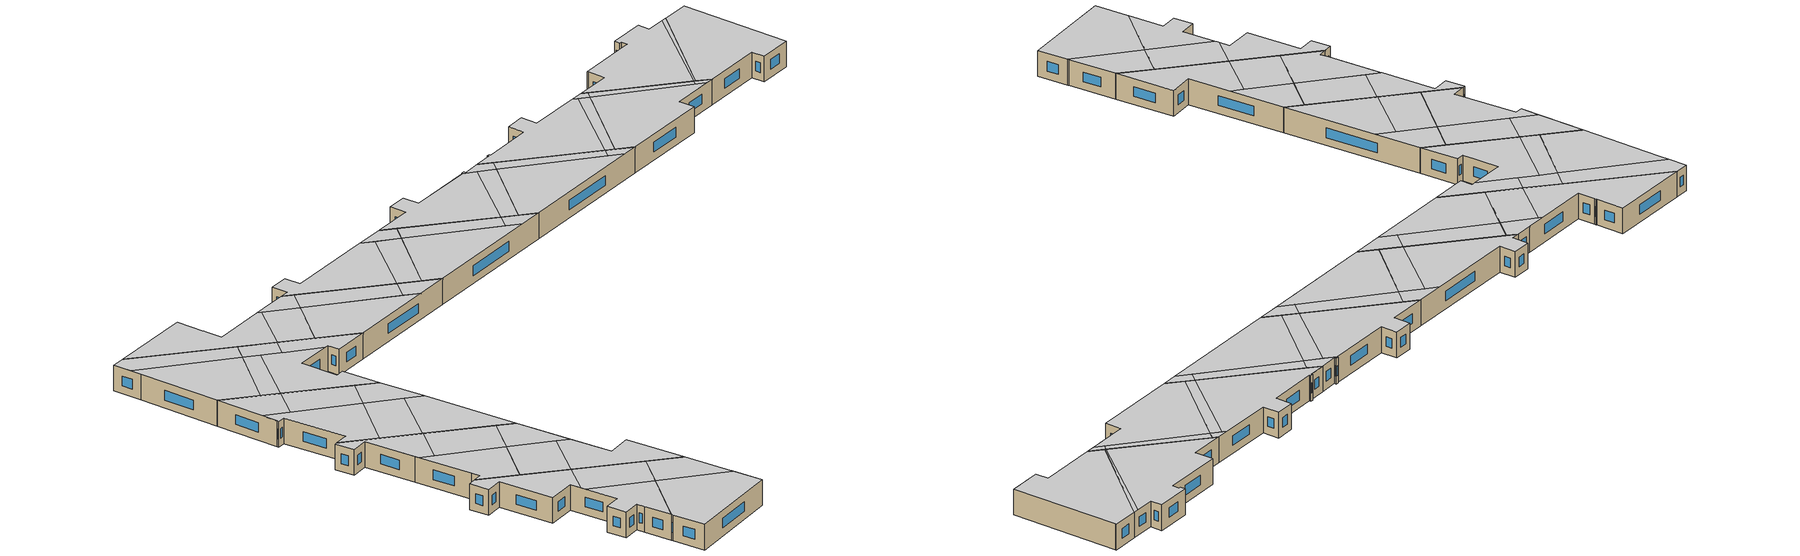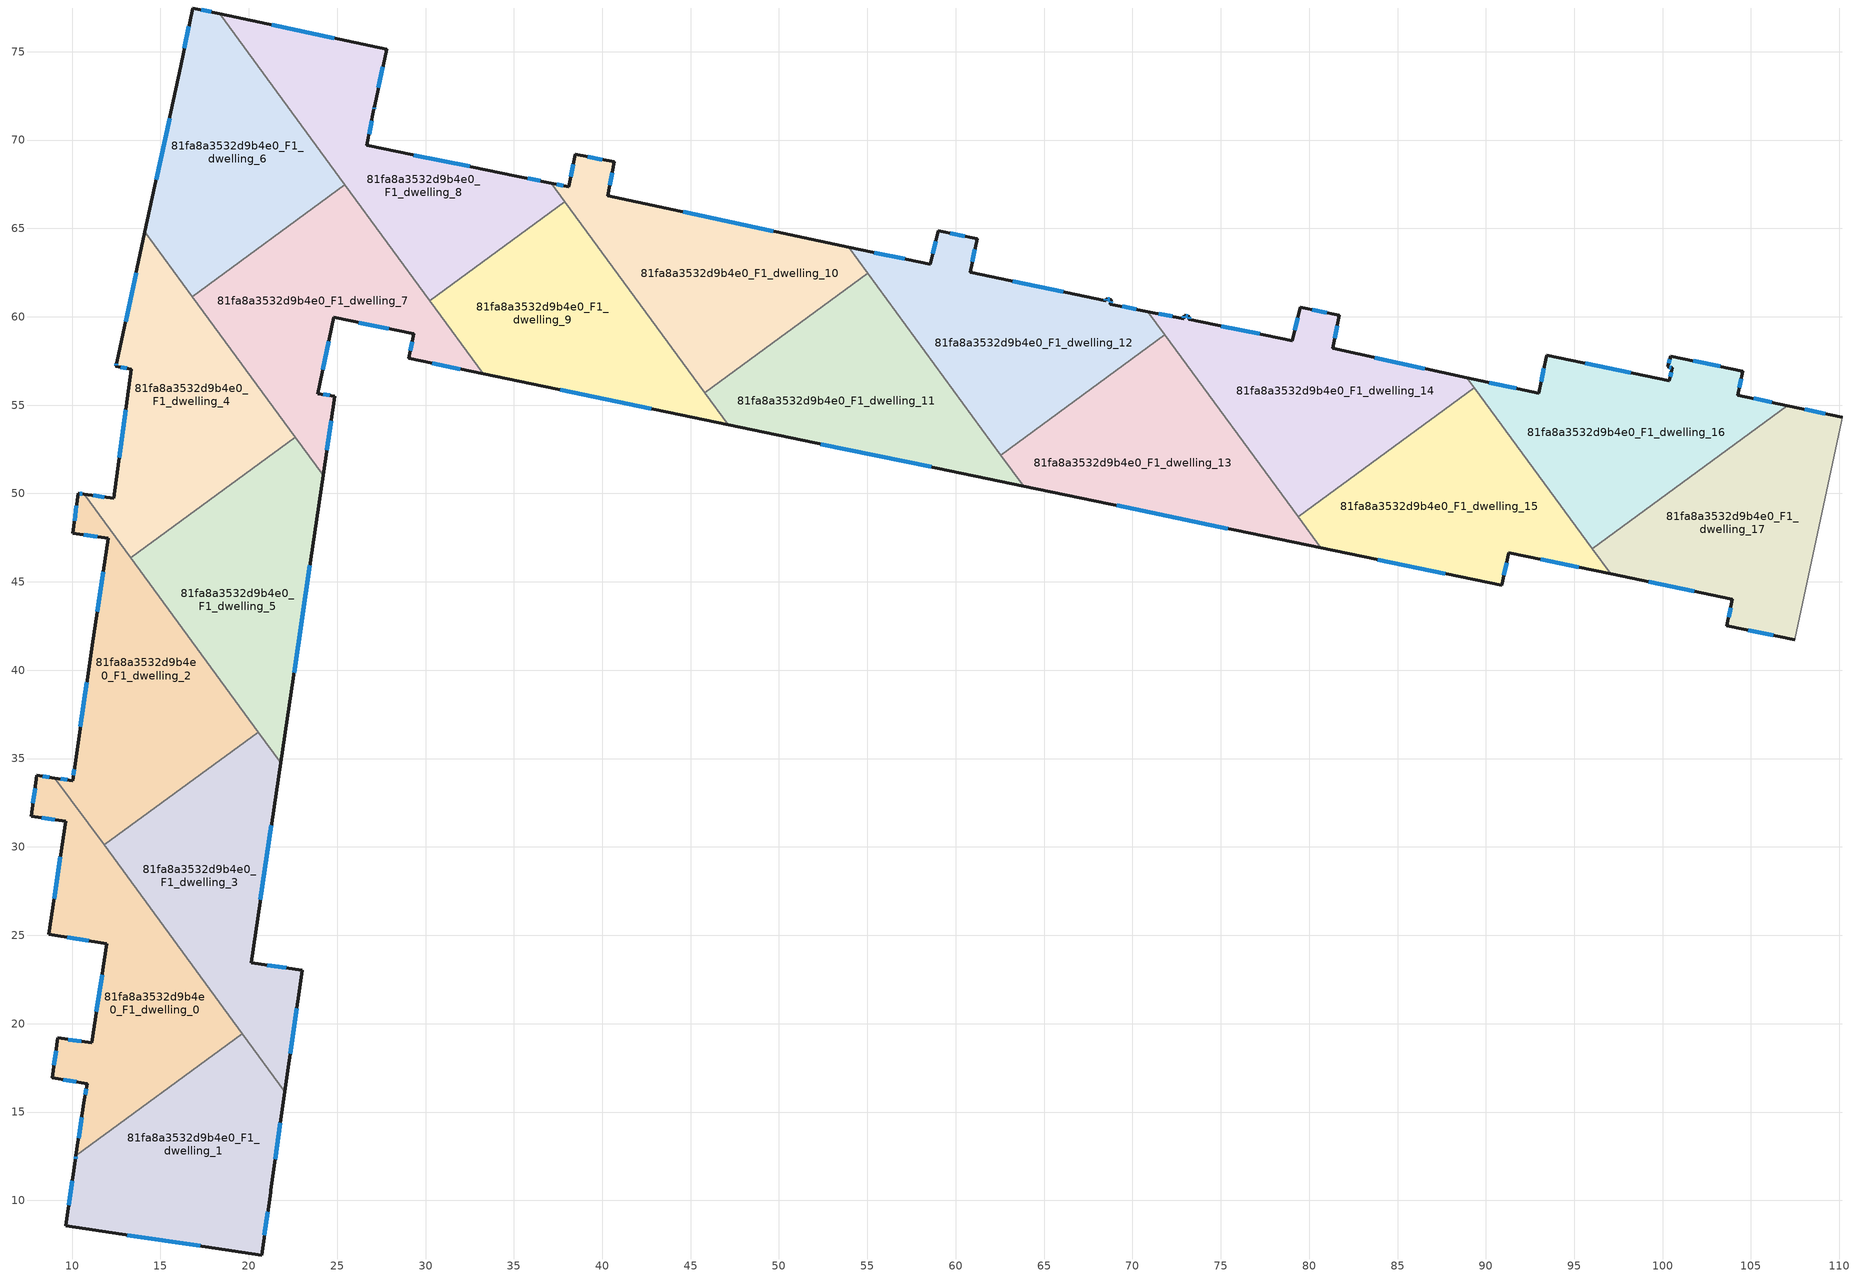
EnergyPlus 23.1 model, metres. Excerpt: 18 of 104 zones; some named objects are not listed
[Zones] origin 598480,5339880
81fa8a3532d9b4e0_F1_dwelling_0
 floor to 81fa8a3532d9b4e0_F0_dwelling_0 (EU_floor_Construction): 9.64,31.44 7.68,31.74 8.01,34.05 9.03,33.9 19.63,19.43 10.22,12.54 10.69,15.69 10.85,16.61 8.87,16.93 9.19,19.19 11.12,18.91 11.96,24.52 8.69,25.05 z3
 wall outside (EU_wall_Construction): 9.03,33.9 8.01,34.05 7.68,31.74 9.64,31.44 8.69,25.05 11.96,24.52 11.12,18.91 9.19,19.19 8.87,16.93 10.85,16.61 10.69,15.69 10.22,12.54 z3:6
 wall to 81fa8a3532d9b4e0_F1_dwelling_1 (EU_wall_Construction): 10.22,12.54 19.63,19.43 z3:6
 wall to 81fa8a3532d9b4e0_F1_dwelling_3 (EU_wall_Construction): 19.63,19.43 11.81,30.11 z3:6
 wall to 81fa8a3532d9b4e0_F1_dwelling_2 (EU_wall_Construction): 11.81,30.11 9.03,33.9 z3:6
 window (EU_Window_Construction): 9.71,24.89 10.94,24.69 / 9.34,29.44 8.99,27.06 / 8.29,31.64 9.03,31.53 / 7.91,33.32 7.78,32.46 / 8.71,33.95 8.33,34 / 10.54,14.7 10.37,13.53 / 10.8,16.32 10.74,15.98 / 9.49,16.83 10.23,16.71 / 9.09,18.48 8.97,17.64 / 10.51,19 9.8,19.1 / 11.7,22.76 11.38,20.67 z3.94:5.06
 ceiling to 81fa8a3532d9b4e0_F2_dwelling_0 (EU_floor_Construction): 16.18,16.9 11.69,22.74 11.12,18.91 9.19,19.19 8.87,16.93 10.85,16.61 10.69,15.69 10.22,12.54 z6
 ceiling to 81fa8a3532d9b4e0_F2_dwelling_2 (EU_floor_Construction): 19.63,19.43 15.01,25.73 11.77,23.24 11.74,23.04 11.69,22.74 16.18,16.9 z6
 ceiling to 81fa8a3532d9b4e0_F2_dwelling_1 (EU_floor_Construction): 15.01,25.73 9.03,33.9 8.01,34.05 7.68,31.74 9.64,31.44 8.69,25.05 11.96,24.52 11.77,23.24 z6
81fa8a3532d9b4e0_F1_dwelling_1
 floor to 81fa8a3532d9b4e0_F0_dwelling_1 (EU_floor_Construction): 19.63,19.43 22.03,16.15 21.24,10.58 21.23,10.47 20.72,6.91 9.65,8.56 10.18,12.28 10.22,12.54 z3
 wall outside (EU_wall_Construction): 10.22,12.54 10.18,12.28 9.65,8.56 20.72,6.91 21.23,10.47 21.24,10.58 22.03,16.15 z3:6
 wall to 81fa8a3532d9b4e0_F1_dwelling_3 (EU_wall_Construction): 22.03,16.15 19.63,19.43 z3:6
 window (EU_Window_Construction): 20.88,8.03 21.07,9.35 / 13.12,8.04 17.25,7.43 / 10.02,11.12 9.82,9.72 / 10.21,12.46 10.19,12.36 / 21.49,12.33 21.78,14.41 z3.94:5.06
 ceiling to 81fa8a3532d9b4e0_F2_dwelling_0 (EU_floor_Construction): 20.72,6.91 21.21,10.35 16.18,16.9 10.22,12.54 10.18,12.28 9.65,8.56 z6
 ceiling to 81fa8a3532d9b4e0_F2_dwelling_2 (EU_floor_Construction): 21.23,10.47 21.24,10.58 22.03,16.15 19.63,19.43 16.18,16.9 21.21,10.35 z6
81fa8a3532d9b4e0_F1_dwelling_10
 floor to 81fa8a3532d9b4e0_F0_dwelling_10 (EU_floor_Construction): 53.95,63.94 55.02,62.47 45.79,55.71 37.12,67.55 38.1,67.35 38.48,69.2 40.69,68.76 40.3,66.84 z3
 wall outside (EU_wall_Construction): 53.95,63.94 40.3,66.84 40.69,68.76 38.48,69.2 38.1,67.35 37.12,67.55 z3:6
 wall to 81fa8a3532d9b4e0_F1_dwelling_11 (EU_wall_Construction): 45.79,55.71 55.02,62.47 z3:6
 wall to 81fa8a3532d9b4e0_F1_dwelling_9 (EU_wall_Construction): 37.89,66.51 45.79,55.71 z3:6
 wall to 81fa8a3532d9b4e0_F1_dwelling_12 (EU_wall_Construction): 55.02,62.47 53.95,63.94 z3:6
 wall to 81fa8a3532d9b4e0_F1_dwelling_8 (EU_wall_Construction): 37.12,67.55 37.89,66.51 z3:6
 window (EU_Window_Construction): 37.79,67.42 37.43,67.49 / 38.36,68.62 38.22,67.93 / 40,68.9 39.17,69.06 / 40.42,67.44 40.57,68.16 / 49.67,64.85 44.58,65.93 z3.94:5.06
 ceiling to 81fa8a3532d9b4e0_F2_dwelling_9 (EU_floor_Construction): 51.56,63.42 50.62,64.64 40.3,66.84 40.69,68.76 38.48,69.2 38.1,67.35 37.12,67.55 44.25,57.81 z6
 ceiling to 81fa8a3532d9b4e0_F2_dwelling_10 (EU_floor_Construction): 53.27,61.19 51.56,63.42 44.25,57.81 45.79,55.71 z6
 ceiling to 81fa8a3532d9b4e0_F2_dwelling_11 (EU_floor_Construction): 55.02,62.47 53.95,63.94 50.62,64.64 53.27,61.19 z6
81fa8a3532d9b4e0_F1_dwelling_11
 floor to 81fa8a3532d9b4e0_F0_dwelling_11 (EU_floor_Construction): 55.02,62.47 63.85,50.42 47.13,53.89 45.79,55.71 z3
 wall outside (EU_wall_Construction): 47.13,53.89 63.85,50.42 z3:6
 wall to 81fa8a3532d9b4e0_F1_dwelling_13 (EU_wall_Construction): 63.85,50.42 62.56,52.18 z3:6
 wall to 81fa8a3532d9b4e0_F1_dwelling_9 (EU_wall_Construction): 45.79,55.71 47.13,53.89 z3:6
 wall to 81fa8a3532d9b4e0_F1_dwelling_12 (EU_wall_Construction): 62.56,52.18 55.02,62.47 z3:6
 window (EU_Window_Construction): 52.37,52.8 58.61,51.5 z3.94:5.06
 ceiling to 81fa8a3532d9b4e0_F2_dwelling_10 (EU_floor_Construction): 61.11,50.99 53.27,61.19 45.79,55.71 47.13,53.89 z6
 ceiling adiabatic (EU_roof_Construction): 61.48,53.66 55.02,62.47 53.27,61.19 59.95,52.49 z6
 ceiling to 81fa8a3532d9b4e0_F2_dwelling_12 (EU_floor_Construction): 63.85,50.42 61.48,53.66 59.95,52.49 61.11,50.99 z6
81fa8a3532d9b4e0_F1_dwelling_12
 floor to 81fa8a3532d9b4e0_F0_dwelling_12 (EU_floor_Construction): 70.87,60.3 71.84,58.97 62.56,52.18 53.95,63.94 58.55,62.97 59.02,64.88 61.21,64.42 60.83,62.51 68.49,60.9 68.51,61.02 68.81,60.96 68.76,60.72 z3
 wall outside (EU_wall_Construction): 70.87,60.3 68.76,60.72 68.81,60.96 68.51,61.02 68.49,60.9 60.83,62.51 61.21,64.42 59.02,64.88 58.55,62.97 53.95,63.94 z3:6
 wall to 81fa8a3532d9b4e0_F1_dwelling_13 (EU_wall_Construction): 62.56,52.18 71.84,58.97 z3:6
 wall to 81fa8a3532d9b4e0_F1_dwelling_14 (EU_wall_Construction): 71.84,58.97 70.87,60.3 z3:6
 window (EU_Window_Construction): 70.21,60.43 69.42,60.58 / 57.11,63.27 55.39,63.64 / 58.87,64.28 58.7,63.57 / 60.52,64.56 59.7,64.73 / 60.95,63.11 61.09,63.82 / 66.09,61.4 63.23,62.01 / 68.5,60.98 68.5,60.94 / 68.71,60.98 68.6,61 / 68.77,60.79 68.79,60.88 z3.94:5.06
 ceiling to 81fa8a3532d9b4e0_F2_dwelling_11 (EU_floor_Construction): 69.36,59.72 68.45,60.91 60.83,62.51 61.21,64.42 59.02,64.88 58.55,62.97 53.95,63.94 61.48,53.66 z6
 ceiling to 81fa8a3532d9b4e0_F2_dwelling_12 (EU_floor_Construction): 70.62,58.08 69.36,59.72 61.48,53.66 62.56,52.18 z6
 ceiling to 81fa8a3532d9b4e0_F2_dwelling_13 (EU_floor_Construction): 71.84,58.97 70.87,60.3 68.76,60.72 68.81,60.96 68.51,61.02 68.49,60.9 68.45,60.91 70.62,58.08 z6
81fa8a3532d9b4e0_F1_dwelling_13
 floor to 81fa8a3532d9b4e0_F0_dwelling_13 (EU_floor_Construction): 71.84,58.97 80.66,46.92 63.85,50.42 62.56,52.18 z3
 wall outside (EU_wall_Construction): 63.85,50.42 80.66,46.92 z3:6
 wall to 81fa8a3532d9b4e0_F1_dwelling_15 (EU_wall_Construction): 80.66,46.92 79.37,48.69 z3:6
 wall to 81fa8a3532d9b4e0_F1_dwelling_14 (EU_wall_Construction): 79.37,48.69 71.84,58.97 z3:6
 window (EU_Window_Construction): 69.12,49.32 75.39,48.02 z3.94:5.06
 ceiling to 81fa8a3532d9b4e0_F2_dwelling_12 (EU_floor_Construction): 78.91,47.29 70.62,58.08 62.56,52.18 63.85,50.42 z6
 ceiling to 81fa8a3532d9b4e0_F2_dwelling_13 (EU_floor_Construction): 78.77,49.51 71.84,58.97 70.62,58.08 77.79,48.75 z6
 ceiling to 81fa8a3532d9b4e0_F2_dwelling_14 (EU_floor_Construction): 80.66,46.92 78.77,49.51 77.79,48.75 78.91,47.29 z6
81fa8a3532d9b4e0_F1_dwelling_14
 floor to 81fa8a3532d9b4e0_F0_dwelling_14 (EU_floor_Construction): 88.93,56.55 89.34,55.99 79.37,48.69 70.87,60.3 72.89,59.9 72.93,60.08 73.23,60.01 73.19,59.85 79.04,58.65 79.49,60.54 81.7,60.08 81.34,58.21 z3
 wall outside (EU_wall_Construction): 88.93,56.55 81.34,58.21 81.7,60.08 79.49,60.54 79.04,58.65 73.19,59.85 73.23,60.01 72.93,60.08 72.89,59.9 70.87,60.3 z3:6
 wall to 81fa8a3532d9b4e0_F1_dwelling_15 (EU_wall_Construction): 79.37,48.69 89.34,55.99 z3:6
 wall to 81fa8a3532d9b4e0_F1_dwelling_16 (EU_wall_Construction): 89.34,55.99 88.93,56.55 z3:6
 window (EU_Window_Construction): 72.26,60.02 71.5,60.17 / 72.92,60.02 72.9,59.95 / 73.13,60.03 73.02,60.06 / 73.2,59.9 73.22,59.96 / 77.21,59.03 75.02,59.47 / 79.35,59.95 79.18,59.24 / 81.01,60.22 80.18,60.4 / 81.45,58.79 81.59,59.49 / 86.55,57.07 83.72,57.69 z3.94:5.06
 ceiling to 81fa8a3532d9b4e0_F2_dwelling_13 (EU_floor_Construction): 87.79,56.43 87.45,56.87 81.34,58.21 81.7,60.08 79.49,60.54 79.04,58.65 73.19,59.85 73.23,60.01 72.93,60.08 72.89,59.9 70.87,60.3 78.77,49.51 z6
 ceiling to 81fa8a3532d9b4e0_F2_dwelling_14 (EU_floor_Construction): 88.56,55.42 87.79,56.43 78.77,49.51 79.37,48.69 z6
 ceiling to 81fa8a3532d9b4e0_F2_dwelling_15 (EU_floor_Construction): 89.34,55.99 88.93,56.55 87.45,56.87 88.56,55.42 z6
81fa8a3532d9b4e0_F1_dwelling_15
 floor to 81fa8a3532d9b4e0_F0_dwelling_15 (EU_floor_Construction): 89.34,55.99 97.05,45.45 91.29,46.66 90.9,44.8 80.66,46.92 79.37,48.69 z3
 wall outside (EU_wall_Construction): 80.66,46.92 90.9,44.8 91.29,46.66 97.05,45.45 z3:6
 wall to 81fa8a3532d9b4e0_F1_dwelling_17 (EU_wall_Construction): 97.05,45.45 96.01,46.87 z3:6
 wall to 81fa8a3532d9b4e0_F1_dwelling_16 (EU_wall_Construction): 96.01,46.87 89.34,55.99 z3:6
 window (EU_Window_Construction): 91.02,45.38 91.17,46.07 / 83.87,46.26 87.69,45.47 / 93.1,46.28 95.25,45.83 z3.94:5.06
 ceiling to 81fa8a3532d9b4e0_F2_dwelling_14 (EU_floor_Construction): 96.06,45.66 88.56,55.42 79.37,48.69 80.66,46.92 90.9,44.8 91.29,46.66 z6
 ceiling to 81fa8a3532d9b4e0_F2_dwelling_15 (EU_floor_Construction): 95.9,47.03 89.34,55.99 88.56,55.42 95.34,46.6 z6
 ceiling to 81fa8a3532d9b4e0_F2_dwelling_16 (EU_floor_Construction): 97.05,45.45 95.9,47.03 95.34,46.6 96.06,45.66 z6
81fa8a3532d9b4e0_F1_dwelling_16
 floor to 81fa8a3532d9b4e0_F0_dwelling_16 (EU_floor_Construction): 104.54,56.93 104.27,55.56 107.07,54.97 96.01,46.87 88.93,56.55 92.98,55.67 93.43,57.72 93.45,57.83 100.37,56.38 100.56,57.1 100.3,57.17 100.45,57.78 z3
 wall outside (EU_wall_Construction): 107.07,54.97 104.27,55.56 104.54,56.93 100.45,57.78 100.3,57.17 100.56,57.1 100.37,56.38 93.45,57.83 93.43,57.72 92.98,55.67 88.93,56.55 z3:6
 wall to 81fa8a3532d9b4e0_F1_dwelling_17 (EU_wall_Construction): 96.01,46.87 107.07,54.97 z3:6
 window (EU_Window_Construction): 103.26,57.2 101.73,57.51 / 104.35,55.99 104.45,56.5 / 106.19,55.16 105.14,55.38 / 91.71,55.94 90.2,56.27 / 93.29,57.08 93.12,56.31 / 98.2,56.83 95.62,57.38 / 100.5,56.87 100.43,56.6 / 100.38,57.15 100.48,57.12 / 100.4,57.59 100.35,57.36 z3.94:5.06
 ceiling to 81fa8a3532d9b4e0_F2_dwelling_15 (EU_floor_Construction): 106.42,55.11 104.27,55.56 104.54,56.93 100.45,57.78 100.3,57.17 100.56,57.1 100.37,56.38 93.45,57.83 93.43,57.72 92.98,55.67 88.93,56.55 95.9,47.03 z6
 ceiling to 81fa8a3532d9b4e0_F2_dwelling_16 (EU_floor_Construction): 107.07,54.97 106.42,55.11 95.9,47.03 96.01,46.87 z6
81fa8a3532d9b4e0_F1_dwelling_17
 floor to 81fa8a3532d9b4e0_F0_dwelling_17 (EU_floor_Construction): 110.18,54.31 110.14,54.14 107.48,41.72 103.63,42.52 103.95,44.02 97.05,45.45 96.01,46.87 107.07,54.97 z3
 wall outside (EU_wall_Construction): 97.05,45.45 103.95,44.02 103.63,42.52 107.48,41.72 / 110.18,54.31 107.07,54.97 z3:6
 wall adiabatic (EU_wall_Construction): 107.48,41.72 110.14,54.14 110.18,54.31 z3:6
 window (EU_Window_Construction): 104.84,42.27 106.27,41.97 / 103.85,43.55 103.73,42.99 / 99.21,45 101.79,44.47 / 109.2,54.52 108.04,54.76 z3.94:5.06
 ceiling to 81fa8a3532d9b4e0_F2_dwelling_16 (EU_floor_Construction): 107.48,41.72 110.14,54.14 110.18,54.31 107.07,54.97 96.01,46.87 97.05,45.45 103.95,44.02 103.63,42.52 107.37,41.74 z6
81fa8a3532d9b4e0_F1_dwelling_2
 floor to 81fa8a3532d9b4e0_F0_dwelling_2 (EU_floor_Construction): 12.04,47.47 10.05,47.76 10.34,50.01 10.68,49.96 20.54,36.5 11.81,30.11 9.03,33.9 10.04,33.76 10.17,34.7 11.15,41.43 z3
 wall outside (EU_wall_Construction): 10.68,49.96 10.34,50.01 10.05,47.76 12.04,47.47 11.15,41.43 10.17,34.7 10.04,33.76 9.03,33.9 z3:6
 wall to 81fa8a3532d9b4e0_F1_dwelling_3 (EU_wall_Construction): 11.81,30.11 20.54,36.5 z3:6
 wall to 81fa8a3532d9b4e0_F1_dwelling_5 (EU_wall_Construction): 20.54,36.5 13.31,46.36 z3:6
 wall to 81fa8a3532d9b4e0_F1_dwelling_4 (EU_wall_Construction): 13.31,46.37 10.68,49.96 z3:6
 window (EU_Window_Construction): 11.76,45.57 11.42,43.32 / 10.67,47.67 11.41,47.56 / 10.25,49.31 10.14,48.47 / 10.57,49.98 10.45,50 / 9.72,33.8 9.35,33.86 / 10.13,34.4 10.08,34.05 / 10.84,39.32 10.47,36.81 z3.94:5.06
 ceiling to 81fa8a3532d9b4e0_F2_dwelling_1 (EU_floor_Construction): 16.72,33.71 11.09,41.05 10.17,34.7 10.04,33.76 9.03,33.9 11.81,30.11 z6
 ceiling to 81fa8a3532d9b4e0_F2_dwelling_3 (EU_floor_Construction): 15.98,42.72 10.68,49.96 10.34,50.01 10.05,47.76 12.04,47.47 11.1,41.15 11.09,41.05 12.1,39.74 z6
 ceiling adiabatic (EU_roof_Construction): 20.54,36.5 15.98,42.72 12.1,39.74 16.72,33.71 z6
81fa8a3532d9b4e0_F1_dwelling_3
 floor to 81fa8a3532d9b4e0_F0_dwelling_3 (EU_floor_Construction): 21.8,34.77 20.13,23.45 23.01,23.03 22.03,16.15 11.81,30.11 20.54,36.5 z3
 wall outside (EU_wall_Construction): 22.03,16.15 23.01,23.03 20.13,23.45 21.8,34.77 z3:6
 wall to 81fa8a3532d9b4e0_F1_dwelling_5 (EU_wall_Construction): 21.8,34.77 20.54,36.5 z3:6
 window (EU_Window_Construction): 22.11,23.16 21.03,23.32 / 22.34,18.31 22.7,20.88 / 20.65,27 21.28,31.22 z3.94:5.06
 ceiling to 81fa8a3532d9b4e0_F2_dwelling_2 (EU_floor_Construction): 22.03,16.15 23.01,23.03 20.13,23.45 20.85,28.34 19.97,29.48 19.94,29.52 15.01,25.73 z6
 ceiling to 81fa8a3532d9b4e0_F2_dwelling_1 (EU_floor_Construction): 19.94,29.52 16.72,33.71 11.81,30.11 15.01,25.73 z6
 ceiling adiabatic (EU_roof_Construction): 20.85,28.34 21.8,34.77 20.54,36.5 16.72,33.71 19.94,29.52 19.97,29.48 z6
81fa8a3532d9b4e0_F1_dwelling_4
 floor to 81fa8a3532d9b4e0_F0_dwelling_4 (EU_floor_Construction): 14.12,64.8 22.63,53.19 13.31,46.37 10.68,49.96 12.35,49.72 13.35,57.02 12.48,57.21 12.53,57.41 z3
 wall outside (EU_wall_Construction): 14.12,64.8 12.53,57.41 12.48,57.21 13.35,57.02 12.35,49.72 10.68,49.96 z3:6
 wall to 81fa8a3532d9b4e0_F1_dwelling_5 (EU_wall_Construction): 13.31,46.37 22.63,53.19 z3:6
 wall to 81fa8a3532d9b4e0_F1_dwelling_7 (EU_wall_Construction): 22.63,53.19 16.81,61.14 z3:6
 wall to 81fa8a3532d9b4e0_F1_dwelling_6 (EU_wall_Construction): 16.81,61.14 14.12,64.8 z3:6
 window (EU_Window_Construction): 12.51,57.34 12.5,57.27 / 13.62,62.49 13.03,59.73 / 11.83,49.8 11.2,49.89 / 13.04,54.73 12.67,52.01 / 12.76,57.15 13.08,57.08 z3.94:5.06
 ceiling to 81fa8a3532d9b4e0_F2_dwelling_3 (EU_floor_Construction): 19.43,50.85 12.94,59.31 12.48,57.21 13.35,57.02 12.35,49.72 10.68,49.96 13.31,46.37 z6
 ceiling to 81fa8a3532d9b4e0_F2_dwelling_5 (EU_floor_Construction): 18.04,59.46 14.12,64.8 12.94,59.31 14.75,56.94 z6
 ceiling to 81fa8a3532d9b4e0_F2_dwelling_6 (EU_floor_Construction): 22.63,53.19 18.04,59.46 14.75,56.94 19.43,50.85 z6
81fa8a3532d9b4e0_F1_dwelling_5
 floor to 81fa8a3532d9b4e0_F0_dwelling_5 (EU_floor_Construction): 22.63,53.19 24.21,51.03 21.8,34.77 13.31,46.37 z3
 wall outside (EU_wall_Construction): 21.8,34.77 24.21,51.03 z3:6
 wall to 81fa8a3532d9b4e0_F1_dwelling_7 (EU_wall_Construction): 24.21,51.03 22.63,53.19 z3:6
 window (EU_Window_Construction): 22.56,39.87 23.46,45.93 z3.94:5.06
 ceiling to 81fa8a3532d9b4e0_F2_dwelling_6 (EU_floor_Construction): 23.42,45.66 24.21,51.03 22.63,53.19 19.43,50.85 z6
 ceiling to 81fa8a3532d9b4e0_F2_dwelling_4 (EU_floor_Construction): 21.8,34.77 23.42,45.66 22.08,47.4 15.98,42.72 z6
 ceiling to 81fa8a3532d9b4e0_F2_dwelling_3 (EU_floor_Construction): 22.08,47.4 19.43,50.85 13.31,46.37 15.98,42.72 z6
81fa8a3532d9b4e0_F1_dwelling_6
 floor to 81fa8a3532d9b4e0_F0_dwelling_6 (EU_floor_Construction): 18.34,77.15 25.44,67.46 16.81,61.14 14.12,64.8 16.15,74.17 16.82,77.47 z3
 wall outside (EU_wall_Construction): 18.34,77.15 16.82,77.47 16.15,74.17 14.12,64.8 z3:6
 wall to 81fa8a3532d9b4e0_F1_dwelling_7 (EU_wall_Construction): 16.81,61.14 25.44,67.46 z3:6
 wall to 81fa8a3532d9b4e0_F1_dwelling_8 (EU_wall_Construction): 25.44,67.46 18.34,77.15 z3:6
 window (EU_Window_Construction): 16.61,76.44 16.36,75.21 / 17.87,77.25 17.3,77.37 / 15.51,71.24 14.76,67.74 z3.94:5.06
 ceiling to 81fa8a3532d9b4e0_F2_dwelling_5 (EU_floor_Construction): 23.54,66.07 16.39,75.38 16.15,74.17 14.12,64.8 16.81,61.14 z6
 ceiling adiabatic (EU_roof_Construction): 25.44,67.46 18.35,77.15 16.82,77.47 16.39,75.38 23.54,66.07 z6
81fa8a3532d9b4e0_F1_dwelling_7
 floor to 81fa8a3532d9b4e0_F0_dwelling_7 (EU_floor_Construction): 25.44,67.46 33.27,56.77 29.06,57.64 29.35,59.03 24.81,59.97 23.92,55.65 24.88,55.51 24.21,51.03 16.81,61.14 z3
 wall outside (EU_wall_Construction): 24.21,51.03 24.88,55.51 23.92,55.65 24.81,59.97 29.35,59.03 29.06,57.64 33.27,56.77 z3:6
 wall to 81fa8a3532d9b4e0_F1_dwelling_9 (EU_wall_Construction): 33.27,56.77 30.24,60.91 z3:6
 wall to 81fa8a3532d9b4e0_F1_dwelling_8 (EU_wall_Construction): 30.24,60.91 25.44,67.46 z3:6
 window (EU_Window_Construction): 24.42,52.43 24.67,54.11 / 30.38,57.37 31.95,57.04 / 29.26,58.59 29.15,58.08 / 26.23,59.67 27.92,59.32 / 24.2,57.01 24.53,58.62 / 24.58,55.55 24.22,55.61 z3.94:5.06
 ceiling to 81fa8a3532d9b4e0_F2_dwelling_8 (EU_floor_Construction): 33.27,56.77 27.91,64.08 26.12,62.71 28.87,59.13 29.35,59.03 29.06,57.64 z6
 ceiling to 81fa8a3532d9b4e0_F2_dwelling_5 (EU_floor_Construction): 24.69,64.57 23.54,66.07 16.81,61.14 18.04,59.46 z6
 ceiling to 81fa8a3532d9b4e0_F2_dwelling_6 (EU_floor_Construction): 24.21,51.03 24.88,55.51 23.92,55.65 24.81,59.97 28.87,59.13 24.69,64.57 18.04,59.46 z6
 ceiling to 81fa8a3532d9b4e0_F2_dwelling_7 (EU_floor_Construction): 27.91,64.08 25.44,67.46 23.54,66.07 26.12,62.71 z6
81fa8a3532d9b4e0_F1_dwelling_8
 floor to 81fa8a3532d9b4e0_F0_dwelling_8 (EU_floor_Construction): 35.16,67.96 37.12,67.55 37.89,66.51 30.24,60.91 18.34,77.15 27.8,75.14 27.13,71.95 27.11,71.87 27.08,71.73 26.69,69.69 z3
 wall outside (EU_wall_Construction): 37.12,67.55 35.16,67.96 26.69,69.69 27.08,71.73 27.11,71.87 27.13,71.95 27.8,75.14 18.34,77.15 z3:6
 wall to 81fa8a3532d9b4e0_F1_dwelling_9 (EU_wall_Construction): 30.24,60.91 37.89,66.51 z3:6
 window (EU_Window_Construction): 24.84,75.77 21.31,76.52 / 27.34,72.95 27.59,74.14 / 27.09,71.77 27.1,71.82 / 26.81,70.33 26.96,71.09 / 32.5,68.5 29.34,69.15 / 36.5,67.68 35.77,67.84 z3.94:5.06
 ceiling to 81fa8a3532d9b4e0_F2_dwelling_7 (EU_floor_Construction): 33.12,68.08 32.84,68.44 26.69,69.69 27.08,71.73 27.11,71.87 27.13,71.95 27.8,75.14 18.35,77.15 27.91,64.08 z6
 ceiling to 81fa8a3532d9b4e0_F2_dwelling_9 (EU_floor_Construction): 37.89,66.51 37.12,67.55 35.16,67.96 32.84,68.44 35.61,64.84 z6
 ceiling to 81fa8a3532d9b4e0_F2_dwelling_8 (EU_floor_Construction): 35.61,64.84 33.12,68.08 27.91,64.08 30.24,60.91 z6
81fa8a3532d9b4e0_F1_dwelling_9
 floor to 81fa8a3532d9b4e0_F0_dwelling_9 (EU_floor_Construction): 37.89,66.51 47.13,53.89 33.27,56.77 30.24,60.91 z3
 wall outside (EU_wall_Construction): 33.27,56.77 47.13,53.89 z3:6
 window (EU_Window_Construction): 37.61,55.86 42.78,54.79 z3.94:5.06
 ceiling to 81fa8a3532d9b4e0_F2_dwelling_8 (EU_floor_Construction): 43.42,54.66 35.61,64.84 30.24,60.91 33.27,56.77 z6
 ceiling to 81fa8a3532d9b4e0_F2_dwelling_9 (EU_floor_Construction): 44.25,57.81 37.89,66.51 35.61,64.84 42.2,56.24 z6
 ceiling to 81fa8a3532d9b4e0_F2_dwelling_10 (EU_floor_Construction): 47.13,53.89 44.25,57.81 42.2,56.24 43.42,54.66 z6
[Building]
EU S2 Campaign: North Axis=0; Terrain=City; Solar Distribution=FullExterior
[Site:Location]
Vienna: Latitude=48; Longitude=16.5; Time Zone=1; Elevation=183
[SizingPeriod:WeatherFileDays]
AnnualSizingPeriod: Begin Month=1; Begin Day of Month=1; End Month=12; End Day of Month=31; Day of Week for Start Day=Monday; Use Weather File Daylight Saving Period=No; Use Weather File Rain and Snow Indicators=No
[MATERIAL]
EU_InternalMass_Material: Roughness=MediumRough; Thickness=0.1; Conductivity=1; Density=1800; Specific Heat=900; Thermal Absorptance=0.9; Solar Absorptance=0.7; Visible Absorptance=0.7
[MATERIAL:NOMASS] Roughness=MediumRough; Thermal Absorptance=0.9; Solar Absorptance=0.7; Visible Absorptance=0.7
Name | Thermal Resistance
EU_wall_NoMass | 0.914258
EU_roof_NoMass | 0.954009
EU_floor_NoMass | 1.09711
[WINDOWMATERIAL:SIMPLEGLAZINGSYSTEM]
EU_Window_SimpleGlazing: UFactor=2.09642; Solar Heat Gain Coefficient=0.65; Visible Transmittance=0.65
[CONSTRUCTION]
EU_wall_Construction: EU_wall_NoMass
EU_roof_Construction: EU_roof_NoMass
EU_floor_Construction: EU_floor_NoMass
EU_Window_Construction: EU_Window_SimpleGlazing
EU_InternalMass_Construction: EU_InternalMass_Material
[ZONE] Type=1; Multiplier=1; Ceiling Height=autocalculate; Floor Area=autocalculate; Part of Total Floor Area=Yes
Name | Volume
81fa8a3532d9b4e0_F1_dwelling_0 | 295.296
81fa8a3532d9b4e0_F1_dwelling_1; 81fa8a3532d9b4e0_F1_dwelling_12 | 295.31
81fa8a3532d9b4e0_F1_dwelling_10 | 295.323
81fa8a3532d9b4e0_F1_dwelling_11 | 295.306
81fa8a3532d9b4e0_F1_dwelling_13 | 295.274
81fa8a3532d9b4e0_F1_dwelling_14 | 295.285
81fa8a3532d9b4e0_F1_dwelling_15 | 295.304
81fa8a3532d9b4e0_F1_dwelling_16 | 295.275
81fa8a3532d9b4e0_F1_dwelling_17 | 295.311
81fa8a3532d9b4e0_F1_dwelling_2 | 295.276
81fa8a3532d9b4e0_F1_dwelling_3; 81fa8a3532d9b4e0_F1_dwelling_6 | 295.277
81fa8a3532d9b4e0_F1_dwelling_4 | 295.315
81fa8a3532d9b4e0_F1_dwelling_5 | 295.291
81fa8a3532d9b4e0_F1_dwelling_7 | 295.302
81fa8a3532d9b4e0_F1_dwelling_8 | 295.293
81fa8a3532d9b4e0_F1_dwelling_9 | 295.295
[INTERNALMASS] Construction=EU_InternalMass_Construction
Name | Zone or ZoneList | Surface Area
81fa8a3532d9b4e0_F1_dwelling_0_EU_InternalMass | 81fa8a3532d9b4e0_F1_dwelling_0 | 98.4326
81fa8a3532d9b4e0_F1_dwelling_1_EU_InternalMass | 81fa8a3532d9b4e0_F1_dwelling_1 | 98.4376
81fa8a3532d9b4e0_F1_dwelling_2_EU_InternalMass | 81fa8a3532d9b4e0_F1_dwelling_2 | 98.4252
81fa8a3532d9b4e0_F1_dwelling_3_EU_InternalMass | 81fa8a3532d9b4e0_F1_dwelling_3 | 98.4245
81fa8a3532d9b4e0_F1_dwelling_4_EU_InternalMass | 81fa8a3532d9b4e0_F1_dwelling_4 | 98.4378
81fa8a3532d9b4e0_F1_dwelling_5_EU_InternalMass | 81fa8a3532d9b4e0_F1_dwelling_5 | 98.4269
81fa8a3532d9b4e0_F1_dwelling_6_EU_InternalMass | 81fa8a3532d9b4e0_F1_dwelling_6 | 98.4277
81fa8a3532d9b4e0_F1_dwelling_7_EU_InternalMass | 81fa8a3532d9b4e0_F1_dwelling_7 | 98.4333
81fa8a3532d9b4e0_F1_dwelling_8_EU_InternalMass | 81fa8a3532d9b4e0_F1_dwelling_8 | 98.4275
81fa8a3532d9b4e0_F1_dwelling_9_EU_InternalMass | 81fa8a3532d9b4e0_F1_dwelling_9 | 98.4262
81fa8a3532d9b4e0_F1_dwelling_10_EU_InternalMass | 81fa8a3532d9b4e0_F1_dwelling_10 | 98.4277
81fa8a3532d9b4e0_F1_dwelling_11_EU_InternalMass | 81fa8a3532d9b4e0_F1_dwelling_11 | 98.4328
81fa8a3532d9b4e0_F1_dwelling_12_EU_InternalMass | 81fa8a3532d9b4e0_F1_dwelling_12 | 98.4366
81fa8a3532d9b4e0_F1_dwelling_13_EU_InternalMass | 81fa8a3532d9b4e0_F1_dwelling_13 | 98.4249
81fa8a3532d9b4e0_F1_dwelling_14_EU_InternalMass | 81fa8a3532d9b4e0_F1_dwelling_14 | 98.4274
81fa8a3532d9b4e0_F1_dwelling_15_EU_InternalMass | 81fa8a3532d9b4e0_F1_dwelling_15 | 98.4345
81fa8a3532d9b4e0_F1_dwelling_16_EU_InternalMass | 81fa8a3532d9b4e0_F1_dwelling_16 | 98.426
81fa8a3532d9b4e0_F1_dwelling_17_EU_InternalMass | 81fa8a3532d9b4e0_F1_dwelling_17 | 98.4353
[OTHEREQUIPMENT] Fuel Type=Electricity; Design Level Calculation Method=Watts/Area; Power per Zone Floor Area=1; Fraction Latent=0; Fraction Radiant=0; Fraction Lost=0; Carbon Dioxide Generation Rate=0; EndUse Subcategory=EU_Step8_InternalGains
Name | Zone or ZoneList or Space or SpaceList | Schedule
EU_Step8_InternalGain_81fa8a3532d9b4e0_F1_dwelling_0_f000 | 81fa8a3532d9b4e0_F1_dwelling_0 | EU_Step8_GainSchedule_81fa8a3532d9b4e0_F1_dwelling_0_f000
EU_Step8_InternalGain_81fa8a3532d9b4e0_F1_dwelling_1_f000 | 81fa8a3532d9b4e0_F1_dwelling_1 | EU_Step8_GainSchedule_81fa8a3532d9b4e0_F1_dwelling_1_f000
EU_Step8_InternalGain_81fa8a3532d9b4e0_F1_dwelling_2_f000 | 81fa8a3532d9b4e0_F1_dwelling_2 | EU_Step8_GainSchedule_81fa8a3532d9b4e0_F1_dwelling_2_f000
EU_Step8_InternalGain_81fa8a3532d9b4e0_F1_dwelling_3_f000 | 81fa8a3532d9b4e0_F1_dwelling_3 | EU_Step8_GainSchedule_81fa8a3532d9b4e0_F1_dwelling_3_f000
EU_Step8_InternalGain_81fa8a3532d9b4e0_F1_dwelling_4_f000 | 81fa8a3532d9b4e0_F1_dwelling_4 | EU_Step8_GainSchedule_81fa8a3532d9b4e0_F1_dwelling_4_f000
EU_Step8_InternalGain_81fa8a3532d9b4e0_F1_dwelling_5_f000 | 81fa8a3532d9b4e0_F1_dwelling_5 | EU_Step8_GainSchedule_81fa8a3532d9b4e0_F1_dwelling_5_f000
EU_Step8_InternalGain_81fa8a3532d9b4e0_F1_dwelling_6_f000 | 81fa8a3532d9b4e0_F1_dwelling_6 | EU_Step8_GainSchedule_81fa8a3532d9b4e0_F1_dwelling_6_f000
EU_Step8_InternalGain_81fa8a3532d9b4e0_F1_dwelling_7_f000 | 81fa8a3532d9b4e0_F1_dwelling_7 | EU_Step8_GainSchedule_81fa8a3532d9b4e0_F1_dwelling_7_f000
EU_Step8_InternalGain_81fa8a3532d9b4e0_F1_dwelling_8_f000 | 81fa8a3532d9b4e0_F1_dwelling_8 | EU_Step8_GainSchedule_81fa8a3532d9b4e0_F1_dwelling_8_f000
EU_Step8_InternalGain_81fa8a3532d9b4e0_F1_dwelling_9_f000 | 81fa8a3532d9b4e0_F1_dwelling_9 | EU_Step8_GainSchedule_81fa8a3532d9b4e0_F1_dwelling_9_f000
EU_Step8_InternalGain_81fa8a3532d9b4e0_F1_dwelling_10_f000 | 81fa8a3532d9b4e0_F1_dwelling_10 | EU_Step8_GainSchedule_81fa8a3532d9b4e0_F1_dwelling_10_f000
EU_Step8_InternalGain_81fa8a3532d9b4e0_F1_dwelling_11_f000 | 81fa8a3532d9b4e0_F1_dwelling_11 | EU_Step8_GainSchedule_81fa8a3532d9b4e0_F1_dwelling_11_f000
EU_Step8_InternalGain_81fa8a3532d9b4e0_F1_dwelling_12_f000 | 81fa8a3532d9b4e0_F1_dwelling_12 | EU_Step8_GainSchedule_81fa8a3532d9b4e0_F1_dwelling_12_f000
EU_Step8_InternalGain_81fa8a3532d9b4e0_F1_dwelling_13_f000 | 81fa8a3532d9b4e0_F1_dwelling_13 | EU_Step8_GainSchedule_81fa8a3532d9b4e0_F1_dwelling_13_f000
EU_Step8_InternalGain_81fa8a3532d9b4e0_F1_dwelling_14_f000 | 81fa8a3532d9b4e0_F1_dwelling_14 | EU_Step8_GainSchedule_81fa8a3532d9b4e0_F1_dwelling_14_f000
EU_Step8_InternalGain_81fa8a3532d9b4e0_F1_dwelling_15_f000 | 81fa8a3532d9b4e0_F1_dwelling_15 | EU_Step8_GainSchedule_81fa8a3532d9b4e0_F1_dwelling_15_f000
EU_Step8_InternalGain_81fa8a3532d9b4e0_F1_dwelling_16_f000 | 81fa8a3532d9b4e0_F1_dwelling_16 | EU_Step8_GainSchedule_81fa8a3532d9b4e0_F1_dwelling_16_f000
EU_Step8_InternalGain_81fa8a3532d9b4e0_F1_dwelling_17_f000 | 81fa8a3532d9b4e0_F1_dwelling_17 | EU_Step8_GainSchedule_81fa8a3532d9b4e0_F1_dwelling_17_f000
[ZONEVENTILATION:DESIGNFLOWRATE] Schedule=EU_AlwaysOn; Design Flow Rate Calculation Method=AirChanges/Hour; Air Changes per Hour=0.546891; Ventilation Type=Natural; Fan Pressure Rise=0; Fan Total Efficiency=1; Constant Term Coefficient=1; Temperature Term Coefficient=0; Velocity Term Coefficient=0; Velocity Squared Term Coefficient=0; Minimum Indoor Temperature=-100; Maximum Indoor Temperature=100; Delta Temperature=-100; Minimum Outdoor Temperature=-100; Maximum Outdoor Temperature=100; Maximum Wind Speed=40
Name | Zone or ZoneList or Space or SpaceList
EU_ConstantAir_81fa8a3532d9b4e0_F1_dwelling_0 | 81fa8a3532d9b4e0_F1_dwelling_0
EU_ConstantAir_81fa8a3532d9b4e0_F1_dwelling_1 | 81fa8a3532d9b4e0_F1_dwelling_1
EU_ConstantAir_81fa8a3532d9b4e0_F1_dwelling_2 | 81fa8a3532d9b4e0_F1_dwelling_2
EU_ConstantAir_81fa8a3532d9b4e0_F1_dwelling_3 | 81fa8a3532d9b4e0_F1_dwelling_3
EU_ConstantAir_81fa8a3532d9b4e0_F1_dwelling_4 | 81fa8a3532d9b4e0_F1_dwelling_4
EU_ConstantAir_81fa8a3532d9b4e0_F1_dwelling_5 | 81fa8a3532d9b4e0_F1_dwelling_5
EU_ConstantAir_81fa8a3532d9b4e0_F1_dwelling_6 | 81fa8a3532d9b4e0_F1_dwelling_6
EU_ConstantAir_81fa8a3532d9b4e0_F1_dwelling_7 | 81fa8a3532d9b4e0_F1_dwelling_7
EU_ConstantAir_81fa8a3532d9b4e0_F1_dwelling_8 | 81fa8a3532d9b4e0_F1_dwelling_8
EU_ConstantAir_81fa8a3532d9b4e0_F1_dwelling_9 | 81fa8a3532d9b4e0_F1_dwelling_9
EU_ConstantAir_81fa8a3532d9b4e0_F1_dwelling_10 | 81fa8a3532d9b4e0_F1_dwelling_10
EU_ConstantAir_81fa8a3532d9b4e0_F1_dwelling_11 | 81fa8a3532d9b4e0_F1_dwelling_11
EU_ConstantAir_81fa8a3532d9b4e0_F1_dwelling_12 | 81fa8a3532d9b4e0_F1_dwelling_12
EU_ConstantAir_81fa8a3532d9b4e0_F1_dwelling_13 | 81fa8a3532d9b4e0_F1_dwelling_13
EU_ConstantAir_81fa8a3532d9b4e0_F1_dwelling_14 | 81fa8a3532d9b4e0_F1_dwelling_14
EU_ConstantAir_81fa8a3532d9b4e0_F1_dwelling_15 | 81fa8a3532d9b4e0_F1_dwelling_15
EU_ConstantAir_81fa8a3532d9b4e0_F1_dwelling_16 | 81fa8a3532d9b4e0_F1_dwelling_16
EU_ConstantAir_81fa8a3532d9b4e0_F1_dwelling_17 | 81fa8a3532d9b4e0_F1_dwelling_17
[HVACTEMPLATE:ZONE:IDEALLOADSAIRSYSTEM] System Availability Schedule=EU_AlwaysOn; Maximum Heating Supply Air Temperature=50; Minimum Cooling Supply Air Temperature=13; Maximum Heating Supply Air Humidity Ratio=0.0156; Minimum Cooling Supply Air Humidity Ratio=0.0077; Heating Limit=NoLimit; Cooling Limit=NoLimit; Heating Availability Schedule=EU_AlwaysOn; Cooling Availability Schedule=EU_CoolingOff; Dehumidification Control Type=ConstantSensibleHeatRatio; Cooling Sensible Heat Ratio=0.7; Dehumidification Setpoint=60; Humidification Control Type=None; Humidification Setpoint=30; Outdoor Air Method=None; Outdoor Air Flow Rate per Person=0.00944; Outdoor Air Flow Rate per Zone Floor Area=0; Outdoor Air Flow Rate per Zone=0; Demand Controlled Ventilation Type=None; Outdoor Air Economizer Type=NoEconomizer; Heat Recovery Type=None; Sensible Heat Recovery Effectiveness=0.7; Latent Heat Recovery Effectiveness=0.65
Name | Template Thermostat
81fa8a3532d9b4e0_F1_dwelling_0 | EU_HeatOnly_81fa8a3532d9b4e0_F1_dwelling_0
81fa8a3532d9b4e0_F1_dwelling_1 | EU_HeatOnly_81fa8a3532d9b4e0_F1_dwelling_1
81fa8a3532d9b4e0_F1_dwelling_2 | EU_HeatOnly_81fa8a3532d9b4e0_F1_dwelling_2
81fa8a3532d9b4e0_F1_dwelling_3 | EU_HeatOnly_81fa8a3532d9b4e0_F1_dwelling_3
81fa8a3532d9b4e0_F1_dwelling_4 | EU_HeatOnly_81fa8a3532d9b4e0_F1_dwelling_4
81fa8a3532d9b4e0_F1_dwelling_5 | EU_HeatOnly_81fa8a3532d9b4e0_F1_dwelling_5
81fa8a3532d9b4e0_F1_dwelling_6 | EU_HeatOnly_81fa8a3532d9b4e0_F1_dwelling_6
81fa8a3532d9b4e0_F1_dwelling_7 | EU_HeatOnly_81fa8a3532d9b4e0_F1_dwelling_7
81fa8a3532d9b4e0_F1_dwelling_8 | EU_HeatOnly_81fa8a3532d9b4e0_F1_dwelling_8
81fa8a3532d9b4e0_F1_dwelling_9 | EU_HeatOnly_81fa8a3532d9b4e0_F1_dwelling_9
81fa8a3532d9b4e0_F1_dwelling_10 | EU_HeatOnly_81fa8a3532d9b4e0_F1_dwelling_10
81fa8a3532d9b4e0_F1_dwelling_11 | EU_HeatOnly_81fa8a3532d9b4e0_F1_dwelling_11
81fa8a3532d9b4e0_F1_dwelling_12 | EU_HeatOnly_81fa8a3532d9b4e0_F1_dwelling_12
81fa8a3532d9b4e0_F1_dwelling_13 | EU_HeatOnly_81fa8a3532d9b4e0_F1_dwelling_13
81fa8a3532d9b4e0_F1_dwelling_14 | EU_HeatOnly_81fa8a3532d9b4e0_F1_dwelling_14
81fa8a3532d9b4e0_F1_dwelling_15 | EU_HeatOnly_81fa8a3532d9b4e0_F1_dwelling_15
81fa8a3532d9b4e0_F1_dwelling_16 | EU_HeatOnly_81fa8a3532d9b4e0_F1_dwelling_16
81fa8a3532d9b4e0_F1_dwelling_17 | EU_HeatOnly_81fa8a3532d9b4e0_F1_dwelling_17
[SIZING:ZONE] Zone Cooling Design Supply Air Temperature Input Method=SupplyAirTemperature; Zone Cooling Design Supply Air Temperature=13; Zone Heating Design Supply Air Temperature Input Method=SupplyAirTemperature; Zone Heating Design Supply Air Temperature=50; Zone Cooling Design Supply Air Humidity Ratio=0.008; Zone Heating Design Supply Air Humidity Ratio=0.008; Cooling Design Air Flow Method=DesignDay; Cooling Design Air Flow Rate=0; Cooling Minimum Air Flow per Zone Floor Area=0.000762; Cooling Minimum Air Flow=0; Cooling Minimum Air Flow Fraction=0.2; Heating Design Air Flow Method=DesignDay; Heating Design Air Flow Rate=0; Heating Maximum Air Flow per Zone Floor Area=0.002032; Heating Maximum Air Flow=0.141576; Heating Maximum Air Flow Fraction=0.3; Account for Dedicated Outdoor Air System=No; Dedicated Outdoor Air System Control Strategy=NeutralSupplyAir; Dedicated Outdoor Air Low Setpoint Temperature for Design=autosize; Dedicated Outdoor Air High Setpoint Temperature for Design=autosize; Zone Load Sizing Method=Sensible Load Only No Latent Load; Zone Latent Cooling Design Supply Air Humidity Ratio Input Method=HumidityRatioDifference; Zone Cooling Design Supply Air Humidity Ratio Difference=0.005; Zone Latent Heating Design Supply Air Humidity Ratio Input Method=HumidityRatioDifference; Zone Humidification Design Supply Air Humidity Ratio Difference=0.005
81fa8a3532d9b4e0_F1_dwelling_0; 81fa8a3532d9b4e0_F1_dwelling_1; 81fa8a3532d9b4e0_F1_dwelling_2; 81fa8a3532d9b4e0_F1_dwelling_3; 81fa8a3532d9b4e0_F1_dwelling_4; 81fa8a3532d9b4e0_F1_dwelling_5; 81fa8a3532d9b4e0_F1_dwelling_6; 81fa8a3532d9b4e0_F1_dwelling_7; 81fa8a3532d9b4e0_F1_dwelling_8; 81fa8a3532d9b4e0_F1_dwelling_9; 81fa8a3532d9b4e0_F1_dwelling_10; 81fa8a3532d9b4e0_F1_dwelling_11; 81fa8a3532d9b4e0_F1_dwelling_12; 81fa8a3532d9b4e0_F1_dwelling_13; 81fa8a3532d9b4e0_F1_dwelling_14; 81fa8a3532d9b4e0_F1_dwelling_15; 81fa8a3532d9b4e0_F1_dwelling_16; 81fa8a3532d9b4e0_F1_dwelling_17
[SCHEDULE:CONSTANT]
Name | Hourly Value
EU_AlwaysOn | 1
EU_CoolingOff | 0
[SCHEDULE:FILE] Column Number=1; Rows to Skip at Top=0; Number of Hours of Data=8760; Column Separator=Comma; Interpolate to Timestep=No; Minutes per Item=60; Adjust Schedule for Daylight Savings=Yes
Name | File
EU_Step8_GainSchedule_81fa8a3532d9b4e0_F1_dwelling_0_f000 | ../../schedules/81fa8a3532d9b4e0/81fa8a3532d9b4e0_F1_dwelling_0_f000_gain.csv
EU_Step8_GainSchedule_81fa8a3532d9b4e0_F1_dwelling_1_f000 | ../../schedules/81fa8a3532d9b4e0/81fa8a3532d9b4e0_F1_dwelling_1_f000_gain.csv
EU_Step8_GainSchedule_81fa8a3532d9b4e0_F1_dwelling_2_f000 | ../../schedules/81fa8a3532d9b4e0/81fa8a3532d9b4e0_F1_dwelling_2_f000_gain.csv
EU_Step8_GainSchedule_81fa8a3532d9b4e0_F1_dwelling_3_f000 | ../../schedules/81fa8a3532d9b4e0/81fa8a3532d9b4e0_F1_dwelling_3_f000_gain.csv
EU_Step8_GainSchedule_81fa8a3532d9b4e0_F1_dwelling_4_f000 | ../../schedules/81fa8a3532d9b4e0/81fa8a3532d9b4e0_F1_dwelling_4_f000_gain.csv
EU_Step8_GainSchedule_81fa8a3532d9b4e0_F1_dwelling_5_f000 | ../../schedules/81fa8a3532d9b4e0/81fa8a3532d9b4e0_F1_dwelling_5_f000_gain.csv
EU_Step8_GainSchedule_81fa8a3532d9b4e0_F1_dwelling_6_f000 | ../../schedules/81fa8a3532d9b4e0/81fa8a3532d9b4e0_F1_dwelling_6_f000_gain.csv
EU_Step8_GainSchedule_81fa8a3532d9b4e0_F1_dwelling_7_f000 | ../../schedules/81fa8a3532d9b4e0/81fa8a3532d9b4e0_F1_dwelling_7_f000_gain.csv
EU_Step8_GainSchedule_81fa8a3532d9b4e0_F1_dwelling_8_f000 | ../../schedules/81fa8a3532d9b4e0/81fa8a3532d9b4e0_F1_dwelling_8_f000_gain.csv
EU_Step8_GainSchedule_81fa8a3532d9b4e0_F1_dwelling_9_f000 | ../../schedules/81fa8a3532d9b4e0/81fa8a3532d9b4e0_F1_dwelling_9_f000_gain.csv
EU_Step8_GainSchedule_81fa8a3532d9b4e0_F1_dwelling_10_f000 | ../../schedules/81fa8a3532d9b4e0/81fa8a3532d9b4e0_F1_dwelling_10_f000_gain.csv
EU_Step8_GainSchedule_81fa8a3532d9b4e0_F1_dwelling_11_f000 | ../../schedules/81fa8a3532d9b4e0/81fa8a3532d9b4e0_F1_dwelling_11_f000_gain.csv
EU_Step8_GainSchedule_81fa8a3532d9b4e0_F1_dwelling_12_f000 | ../../schedules/81fa8a3532d9b4e0/81fa8a3532d9b4e0_F1_dwelling_12_f000_gain.csv
EU_Step8_GainSchedule_81fa8a3532d9b4e0_F1_dwelling_13_f000 | ../../schedules/81fa8a3532d9b4e0/81fa8a3532d9b4e0_F1_dwelling_13_f000_gain.csv
EU_Step8_GainSchedule_81fa8a3532d9b4e0_F1_dwelling_14_f000 | ../../schedules/81fa8a3532d9b4e0/81fa8a3532d9b4e0_F1_dwelling_14_f000_gain.csv
EU_Step8_GainSchedule_81fa8a3532d9b4e0_F1_dwelling_15_f000 | ../../schedules/81fa8a3532d9b4e0/81fa8a3532d9b4e0_F1_dwelling_15_f000_gain.csv
EU_Step8_GainSchedule_81fa8a3532d9b4e0_F1_dwelling_16_f000 | ../../schedules/81fa8a3532d9b4e0/81fa8a3532d9b4e0_F1_dwelling_16_f000_gain.csv
EU_Step8_GainSchedule_81fa8a3532d9b4e0_F1_dwelling_17_f000 | ../../schedules/81fa8a3532d9b4e0/81fa8a3532d9b4e0_F1_dwelling_17_f000_gain.csv
